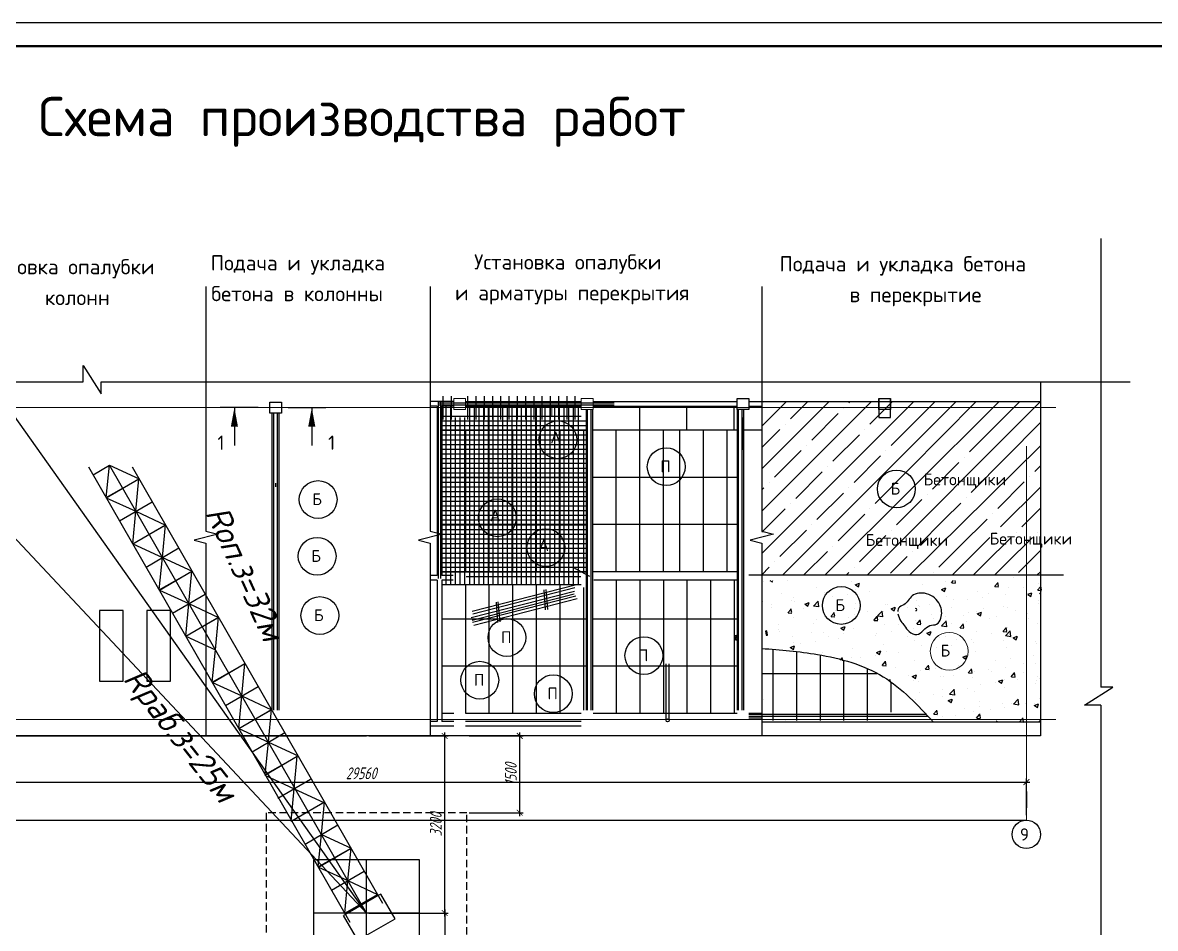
# Model space of a CAD drawing. Header units: millimetres. Extents: x 5763 to 12018931, y 39842 to 3600577.
# Drawn here: x 443604 to 491575, y 275832 to 314200 of the extents above; entities that cross this region are included whole.
import ezdxf

# ---------------------------------------------------------------- set-up
doc = ezdxf.new("R2010")
doc.units = ezdxf.units.MM
doc.linetypes.add('ACAD_ISO04W100', pattern=[30, 24, -3, 0, -3])
doc.linetypes.add('HIDDEN', pattern=[9.525, 6.35, -3.175])
for name, color, linetype in [('армирование', 6, 'Continuous'), ('доп сетки', 120, 'Continuous'), ('кран', 84, 'Continuous'), ('Размеры', 7, 'Continuous'), ('тон стена', 7, 'Continuous'), ('тонкие', 2, 'Continuous')]:
    doc.layers.add(name, color=color, linetype=linetype)
for name, color, linetype, lineweight in [('Колонна', 7, 'Continuous', 5), ('Оси', 7, 'ACAD_ISO04W100', 15), ('Основные', 7, 'Continuous', 30), ('разм', 5, 'Continuous', 15), ('Стена', 7, 'Continuous', 50), ('тонкая', 7, 'Continuous', 20)]:
    doc.layers.add(name, color=color, linetype=linetype, lineweight=lineweight)
doc.styles.add('5', font='isocpeui.ttf', dxfattribs={"height": 5})
doc.styles.add('ISOCPEUR', font='isocpeur.ttf')
doc.styles.get("Standard").update_dxf_attribs({"font": 'romans.shx', "width": 0.7, "oblique": 15, "height": 500})
doc.dimstyles.new('ISO-25', dxfattribs={"dimtxt": 500, "dimasz": 250, "dimexe": 150, "dimexo": 100, "dimgap": 125, "dimtad": 1, "dimtxsty": 'Standard', "dimblk": 'ARCHTICK', "dimcen": 25, "dimdle": 150, "dimadec": 0, "dimazin": 0, "dimtfac": 1, "dimtmove": 0, "dimatfit": 3, "dimfxl": 1, "dimarcsym": 0})

# ---------------------------------------------------------------- blocks, each defined once
blk = doc.blocks.new('_ArchTick')
at = {"color": 0, "linetype": 'ByBlock', "const_width": 0.15}
blk.add_lwpolyline([(-0.5, -0.5), (0.5, 0.5)], dxfattribs=at)
blk = doc.blocks.new('*D231')
at = {"color": 0, "lineweight": -2, "transparency": 16777216}
for p, q in [((464655, 280581), (464655, 284133)), ((462518, 283983), (464805, 283983)), ((462518, 280731), (464805, 280731))]:
    blk.add_line(p, q, dxfattribs=at)
at = {"layer": 'Defpoints', "color": 0, "transparency": 16777216}
for p in [(462418, 283983), (464655, 283983), (462418, 280731)]:
    blk.add_point(p, dxfattribs=at)
at = {"color": 0, "lineweight": -2, "transparency": 16777216, "xscale": 250, "yscale": 250, "zscale": 250}
for p, rotation in [((464655, 283983), 90), ((464655, 280731), 270)]:
    blk.add_blockref('_ArchTick', p, dxfattribs=dict(at, rotation=rotation))
at = {"color": 0, "transparency": 16777216, "insert": (464280, 282357), "char_height": 500, "attachment_point": 5, "rotation": 90}
blk.add_mtext('1500', dxfattribs=at)
blk = doc.blocks.new('*D232')
at = {"color": 0, "lineweight": -2, "transparency": 16777216}
for p, q in [((461477, 276331), (461477, 284131)), ((458268, 283981), (461627, 283981)), ((458268, 276481), (461627, 276481))]:
    blk.add_line(p, q, dxfattribs=at)
at = {"layer": 'Defpoints', "color": 0, "transparency": 16777216}
for p in [(458168, 283981), (461477, 283981), (458168, 276481)]:
    blk.add_point(p, dxfattribs=at)
at = {"color": 0, "lineweight": -2, "transparency": 16777216, "xscale": 250, "yscale": 250, "zscale": 250}
for p, rotation in [((461477, 283981), 90), ((461477, 276481), 270)]:
    blk.add_blockref('_ArchTick', p, dxfattribs=dict(at, rotation=rotation))
at = {"color": 0, "transparency": 16777216, "insert": (461102, 280231), "char_height": 500, "width": 1258.46, "attachment_point": 5, "rotation": 90}
blk.add_mtext('3200', dxfattribs=at)
blk = doc.blocks.new('*D233')
at = {"color": 0, "lineweight": -2, "transparency": 16777216}
for p, q in [((429763, 280628), (429763, 282176)), ((486113, 280628), (486113, 282176)), ((429613, 282026), (486263, 282026))]:
    blk.add_line(p, q, dxfattribs=at)
at = {"layer": 'Defpoints', "color": 0, "transparency": 16777216}
for p in [(486113, 282026), (429763, 280528), (486113, 280528)]:
    blk.add_point(p, dxfattribs=at)
at = {"color": 0, "lineweight": -2, "transparency": 16777216, "xscale": 250, "yscale": 250, "zscale": 250, "rotation": 180}
blk.add_blockref('_ArchTick', (429763, 282026), dxfattribs=at)
at = {"color": 0, "lineweight": -2, "transparency": 16777216, "xscale": 250, "yscale": 250, "zscale": 250}
blk.add_blockref('_ArchTick', (486113, 282026), dxfattribs=at)
at = {"color": 0, "transparency": 16777216, "insert": (457938, 282401), "char_height": 500, "attachment_point": 5}
blk.add_mtext('29560', dxfattribs=at)
blk = doc.blocks.new('*D234')
at = {"color": 0, "lineweight": -2, "transparency": 16777216}
for p, q in [((460518, 276481), (461627, 276481)), ((461477, 276631), (461477, 269535)), ((460518, 269685), (461627, 269685))]:
    blk.add_line(p, q, dxfattribs=at)
at = {"layer": 'Defpoints', "color": 0, "transparency": 16777216}
for p in [(460418, 276481), (460418, 269685), (461477, 269685)]:
    blk.add_point(p, dxfattribs=at)
at = {"color": 0, "lineweight": -2, "transparency": 16777216, "xscale": 250, "yscale": 250, "zscale": 250}
for p, rotation in [((461477, 276481), 90), ((461477, 269685), 270)]:
    blk.add_blockref('_ArchTick', p, dxfattribs=dict(at, rotation=rotation))
at = {"color": 0, "transparency": 16777216, "insert": (461102, 273083), "char_height": 500, "attachment_point": 5, "rotation": 90}
blk.add_mtext('3400', dxfattribs=at)

msp = doc.modelspace()

# ---------------------------------------------------------------- linework, layer by layer
for p, q in [((458167.70541, 276481.26451), (437022.49407, 306317.84815)), ((458167.70541, 276481.26451), (434900.77933, 301287.06193)), ((457473.8936, 276083.00151), (446405.21341, 295365.68917)), ((446585.95992, 295050.81165), (447276.75592, 295454.32849)), ((447141.2627, 294083.4217), (447276.75592, 295454.32849)), ((458167.70541, 276481.26451), (447276.75592, 295454.32849)), ((447276.75592, 295454.32849), (448534.91796, 294869.44004)), ((458859.81118, 276882.49962), (448250.06021, 295365.68917)), ((447141.2627, 294083.4217), (448534.91796, 294869.44004)), ((447147.29433, 294072.91403), (448528.88633, 294879.94771)), ((448399.42473, 293498.53325), (448528.88633, 294879.94771)), ((447147.29433, 294072.91403), (448399.42473, 293498.53325)), ((447708.62873, 293095.01641), (449090.22074, 293902.05009)), ((448263.93151, 292127.62646), (448399.42473, 293498.53325)), ((448399.42473, 293498.53325), (449657.58677, 292913.6448)), ((448263.93151, 292127.62646), (449657.58677, 292913.6448)), ((448269.96314, 292117.11879), (449651.55514, 292924.15246)), ((449522.09355, 291542.73801), (449651.55514, 292924.15246)), ((448269.96314, 292117.11879), (449522.09355, 291542.73801)), ((448831.29755, 291139.22117), (450212.88955, 291946.25484)), ((449386.60032, 290171.83121), (449522.09355, 291542.73801)), ((449522.09355, 291542.73801), (450780.25558, 290957.84955)), ((449386.60032, 290171.83121), (450780.25558, 290957.84955)), ((449392.63195, 290161.32355), (450774.22395, 290968.35722)), ((450644.76236, 289586.94276), (450774.22395, 290968.35722)), ((449392.63195, 290161.32355), (450644.76236, 289586.94276)), ((449953.96636, 289183.42592), (451335.55836, 289990.4596)), ((450509.26914, 288216.03597), (450644.76236, 289586.94276)), ((450644.76236, 289586.94276), (451902.9244, 289002.05431)), ((450509.26914, 288216.03597), (451902.9244, 289002.05431)), ((450515.30076, 288205.5283), (451896.89277, 289012.56198)), ((451767.43117, 287631.14752), (451896.89277, 289012.56198)), ((450515.30076, 288205.5283), (451767.43117, 287631.14752)), ((451631.93795, 286260.24073), (451767.43117, 287631.14752)), ((451631.93795, 286260.24073), (453025.59321, 287046.25907)), ((451637.96958, 286249.73306), (453019.56158, 287056.76674)), ((452890.09999, 285675.35228), (453019.56158, 287056.76674)), ((451637.96958, 286249.73306), (452890.09999, 285675.35228)), ((452199.30398, 285271.83544), (453580.89599, 286078.86911)), ((452754.60676, 284304.44549), (452890.09999, 285675.35228)), ((452890.09999, 285675.35228), (454148.26202, 285090.46382)), ((452754.60676, 284304.44549), (454148.26202, 285090.46382)), ((452760.63839, 284293.93782), (454142.23039, 285100.97149)), ((454012.7688, 283719.55703), (454142.23039, 285100.97149)), ((452760.63839, 284293.93782), (454012.7688, 283719.55703)), ((453321.9728, 283316.0402), (454703.5648, 284123.07387)), ((429167.70548, 283983.16107), (458167.70541, 283981.26451)), ((453877.27557, 282348.65024), (454012.7688, 283719.55703)), ((454012.7688, 283719.55703), (455270.93083, 283134.66858)), ((453853.81744, 282320.91663), (455235.40944, 283127.9503)), ((453877.27557, 282348.65024), (455270.93083, 283134.66858)), ((455105.94785, 281746.53584), (455235.40944, 283127.9503)), ((453853.81744, 282320.91663), (455105.94785, 281746.53584)), ((454415.15185, 281343.01901), (455796.74385, 282150.05268)), ((454970.45463, 280375.62905), (455105.94785, 281746.53584)), ((455105.94785, 281746.53584), (456364.10989, 281161.64739)), ((454970.45463, 280375.62905), (456364.10989, 281161.64739)), ((455005.97602, 280382.34733), (456387.56802, 281189.38101)), ((456258.10642, 279807.96655), (456387.56802, 281189.38101)), ((429762.70548, 280413.92865), (486112.70548, 280413.92865)), ((455567.31042, 279404.44971), (456948.90243, 280211.48338)), ((456122.6132, 278437.05976), (456258.10642, 279807.96655)), ((456258.10642, 279807.96655), (457516.26846, 279223.07809)), ((456122.6132, 278437.05976), (457516.26846, 279223.07809)), ((456128.64483, 278426.55209), (457510.23683, 279233.58576)), ((457380.77524, 277852.1713), (457510.23683, 279233.58576)), ((458167.70541, 278731.26451), (455917.70541, 278731.26451)), ((455917.70541, 278731.26451), (455917.70541, 274231.26451)), ((458167.70541, 274231.26451), (458167.70541, 278731.26451)), ((460417.70541, 278731.26451), (458167.70541, 278731.26451)), ((460417.70541, 274231.26451), (460417.70541, 278731.26451)), ((456128.64483, 278426.55209), (457380.77524, 277852.1713)), ((456689.97923, 277448.65447), (458071.57124, 278255.68814)), ((457245.28201, 276481.26451), (457380.77524, 277852.1713)), ((457380.77524, 277852.1713), (458638.93727, 277267.28285)), ((458774.01163, 277282.94449), (458665.65181, 277220.74361)), ((459373.74428, 276238.1535), (458774.01163, 277282.94449)), ((457245.28201, 276481.26451), (458638.93727, 277267.28285)), ((458665.65181, 277220.74361), (457278.02817, 276424.2176)), ((460417.70541, 276481.26451), (455917.70541, 276481.26451)), ((457278.02817, 276424.2176), (457194.18934, 276376.09229)), ((457793.92199, 275331.3013), (457194.18934, 276376.09229)), ((457793.92199, 275331.3013), (459373.74428, 276238.1535))]:
    msp.add_line(p, q)
at = {"linetype": 'HIDDEN', "ltscale": 50}
for p, q in [((462417.70541, 280731.26451), (453917.70541, 280731.26451)), ((453917.70541, 280731.26451), (453917.70541, 272231.26451)), ((462417.70541, 272231.26451), (462417.70541, 280731.26451))]:
    msp.add_line(p, q, dxfattribs=at)
at = {"color": 0}
msp.add_lwpolyline([(411614.6773, 195399.82394), (411614.6773, 314199.82394), (579814.6773, 314199.82394), (579814.6773, 195399.82394)], close=True, dxfattribs=at)
at = {"color": 0, "lineweight": 40, "const_width": 100}
msp.add_lwpolyline([(415614.6773, 196399.82394), (415614.6773, 313199.82394), (578814.6773, 313199.82394), (578814.6773, 196399.82394)], close=True, dxfattribs=at)
at = {"layer": 'армирование', "color": 0}
for p, q in [((461537.70548, 290400.65281), (461537.70548, 297932.02671)), ((461737.70548, 290400.65281), (461737.70548, 297932.02671)), ((462537.70548, 290400.65281), (462537.70548, 297932.02671)), ((462737.70548, 290400.65281), (462737.70548, 297932.02671)), ((462937.70548, 290400.65281), (462937.70548, 297932.02671)), ((463137.70548, 290400.65281), (463137.70548, 297932.02671)), ((463337.70548, 290400.65281), (463337.70548, 297932.02671)), ((463537.70548, 290400.65281), (463537.70548, 297932.02671)), ((463737.70548, 290400.65281), (463737.70548, 297932.02671)), ((463937.70548, 290400.65281), (463937.70548, 297932.02671)), ((464137.70548, 290400.65281), (464137.70548, 297932.02671)), ((464337.70548, 290400.65281), (464337.70548, 297932.02671)), ((464537.70548, 290400.65281), (464537.70548, 297932.02671)), ((464737.70548, 290400.65281), (464737.70548, 297932.02671)), ((464937.70548, 290400.65281), (464937.70548, 297932.02671)), ((465137.70548, 290400.65281), (465137.70548, 297932.02671)), ((465337.70548, 290400.65281), (465337.70548, 297932.02671)), ((465537.70548, 290400.65281), (465537.70548, 297932.02671)), ((465737.70548, 290400.65281), (465737.70548, 297932.02671)), ((465937.70548, 290400.65281), (465937.70548, 297932.02671)), ((466137.70548, 290400.65281), (466137.70548, 297932.02671)), ((466337.70548, 290400.65281), (466337.70548, 297932.02671)), ((466537.70548, 290400.65281), (466537.70548, 297932.02671)), ((466737.70548, 290400.65281), (466737.70548, 297932.02671)), ((466937.70548, 290400.65281), (466937.70548, 297932.02671)), ((467137.70548, 290400.65281), (467137.70548, 297932.02671)), ((461352.70548, 297532.02671), (467262.70548, 297532.02671)), ((461937.70548, 290400.65281), (461937.70548, 297475.65281)), ((462137.70548, 290400.65281), (462137.70548, 297475.65281)), ((462337.70548, 290400.65281), (462337.70548, 297475.65281)), ((461352.70548, 297332.02671), (467537.70548, 297332.02671)), ((461352.70548, 297132.02671), (467537.70548, 297132.02671)), ((461352.70548, 296932.02671), (467537.70548, 296932.02671)), ((461352.70548, 296732.02671), (467537.70548, 296732.02671)), ((461352.70548, 296532.02671), (467537.70548, 296532.02671)), ((461352.70548, 296332.02671), (467537.70548, 296332.02671)), ((461352.70548, 296132.02671), (467537.70548, 296132.02671)), ((461352.70548, 295932.02671), (467537.70548, 295932.02671)), ((461352.70548, 295732.02671), (467537.70548, 295732.02671)), ((461352.70548, 295532.02671), (467537.70548, 295532.02671)), ((461352.70548, 295332.02671), (467537.70548, 295332.02671)), ((461352.70548, 295132.02671), (467537.70548, 295132.02671)), ((461352.70548, 294932.02671), (467537.70548, 294932.02671)), ((461352.70548, 294732.02671), (467537.70548, 294732.02671)), ((461352.70548, 294532.02671), (467537.70548, 294532.02671)), ((461352.70548, 294332.02671), (467537.70548, 294332.02671)), ((461352.70548, 294132.02671), (467537.70548, 294132.02671)), ((461352.70548, 293932.02671), (467537.70548, 293932.02671)), ((461352.70548, 293732.02671), (467537.70548, 293732.02671)), ((461352.70548, 293532.02671), (467537.70548, 293532.02671)), ((461352.70548, 293332.02671), (467537.70548, 293332.02671)), ((461352.70548, 293132.02671), (467537.70548, 293132.02671)), ((461352.70548, 292932.02671), (467537.70548, 292932.02671)), ((461352.70548, 292732.02671), (467537.70548, 292732.02671)), ((461352.70548, 292532.02671), (467537.70548, 292532.02671)), ((461352.70548, 292332.02671), (467537.70548, 292332.02671)), ((461352.70548, 292132.02671), (467537.70548, 292132.02671)), ((461352.70548, 291932.02671), (467537.70548, 291932.02671)), ((461352.70548, 291732.02671), (467537.70548, 291732.02671)), ((461352.70548, 291532.02671), (467537.70548, 291532.02671)), ((461352.70548, 291332.02671), (467537.70548, 291332.02671)), ((461352.70548, 291132.02671), (467537.70548, 291132.02671)), ((461352.70548, 290932.02671), (467537.70548, 290932.02671)), ((462387.70548, 290732.02671), (467237.70548, 290732.02671))]:
    msp.add_line(p, q, dxfattribs=at)
at = {"layer": 'доп сетки', "color": 0}
for p, q in [((461415.14752, 297383.43885), (461415.14752, 298383.43885)), ((461765.14752, 297383.43885), (461765.14752, 298383.43885)), ((462460.26343, 297383.43885), (462460.26343, 298383.43885)), ((462810.26343, 297383.43885), (462810.26343, 298383.43885)), ((463160.26343, 297383.43885), (463160.26343, 298383.43885)), ((463510.26343, 297383.43885), (463510.26343, 298383.43885)), ((463860.26343, 297383.43885), (463860.26343, 298383.43885)), ((464210.26343, 297383.43885), (464210.26343, 298383.43885)), ((464560.26343, 297383.43885), (464560.26343, 298383.43885)), ((464910.26343, 297383.43885), (464910.26343, 298383.43885)), ((465260.26343, 297383.43885), (465260.26343, 298383.43885)), ((465610.26343, 297383.43885), (465610.26343, 298383.43885)), ((465960.26343, 297383.43885), (465960.26343, 298383.43885)), ((466310.26343, 297383.43885), (466310.26343, 298383.43885)), ((466660.26343, 297383.43885), (466660.26343, 298383.43885)), ((467010.26343, 297383.43885), (467010.26343, 298383.43885)), ((461181.23585, 298098.68193), (468653.84068, 298098.68193)), ((461181.23585, 298008.68193), (468653.84068, 298008.68193)), ((461204.67636, 298122.12244), (461204.67636, 290649.51761)), ((461294.67636, 298122.12244), (461294.67636, 290649.51761)), ((474908.31467, 297098.98551), (475959.98197, 298150.65281)), ((474908.31467, 295302.93429), (477756.03319, 298150.65281)), ((474908.31467, 293506.88306), (479552.08442, 298150.65281)), ((474908.31467, 291710.83184), (481349.73449, 298150.65281)), ((474999.73291, 298088.42897), (474999.73291, 298088.42897)), ((475794.18686, 290800.65281), (483139.04722, 298150.65281)), ((476122.26492, 297414.90976), (476858.00797, 298150.65281)), ((477590.23809, 290800.65281), (484953.99967, 298150.65281)), ((478591.83535, 298088.42897), (478654.05919, 298150.65281)), ((479386.28931, 290800.65281), (486707.64904, 298150.65281)), ((479489.86097, 297190.40336), (480450.11042, 298150.65281)), ((479714.36737, 293822.80732), (483987.48163, 298150.65281)), ((480387.88658, 296292.37775), (482253.11754, 298150.65281)), ((483702.39298, 296014.7817), (485842.01111, 298150.65281)), ((477020.29053, 296516.88415), (478142.82255, 297639.41617)), ((478367.32895, 297863.92257), (478367.32895, 297863.92257)), ((474908.31467, 296200.95951), (475673.25212, 296965.89696)), ((475897.75852, 297190.40336), (475897.75852, 297190.40336)), ((479265.35456, 296965.89696), (479265.35456, 296965.89696)), ((483780.66373, 294297.00122), (486707.58805, 297254.60382)), ((477918.31615, 295618.85854), (479040.84816, 296741.39056)), ((475448.74571, 294945.33933), (476571.27773, 296067.87135)), ((476795.78413, 296292.37775), (476795.78413, 296292.37775)), ((480163.38018, 296067.87135), (480163.38018, 296067.87135)), ((481182.34054, 290800.65281), (486707.52097, 296269.08651)), ((478816.34176, 294720.83293), (479938.87377, 295843.36494)), ((482130.84816, 294443.23688), (483253.38018, 295565.7689)), ((483477.88658, 295790.2753), (483477.88658, 295790.2753)), ((476346.77132, 294047.31372), (477469.30334, 295169.84573)), ((477693.80974, 295394.35214), (477693.80974, 295394.35214)), ((486470.79512, 295191.08139), (486707.4637, 295427.74998)), ((454329.3332, 294537.44026), (454329.3332, 294687.44026)), ((475224.23931, 294720.83293), (475224.23931, 294720.83293)), ((484899.2503, 293619.53657), (486021.78231, 294742.06859)), ((486246.28872, 294966.57499), (486246.28872, 294966.57499)), ((474908.31467, 294404.90829), (474999.73291, 294496.32652)), ((477244.79694, 293149.28811), (478367.32895, 294271.82012)), ((478591.83535, 294496.32652), (478591.83535, 294496.32652)), ((481906.34176, 294218.73048), (481906.34176, 294218.73048)), ((483556.15732, 294072.49482), (483556.15732, 294072.49482)), ((485019.93658, 292842.19763), (486707.40215, 294523.37023)), ((474908.31467, 292608.85706), (475897.75852, 293598.30091)), ((476122.26492, 293822.80732), (476122.26492, 293822.80732)), ((479489.86097, 293598.30091), (479489.86097, 293598.30091)), ((480612.39298, 292924.7817), (481578.26409, 293890.65281)), ((481578.26409, 293890.65281), (481681.83535, 293994.22408)), ((482632.95061, 293149.28811), (483331.65092, 293847.98842)), ((485917.96258, 292842.19763), (486707.34125, 293628.63251)), ((478142.82255, 292251.26249), (479265.35456, 293373.79451)), ((481510.41859, 292026.75609), (482632.95061, 293149.28811)), ((483327.70548, 292047.99175), (484450.23749, 293170.52377)), ((484674.7439, 293395.03017), (484674.7439, 293395.03017)), ((475673.25212, 291577.74329), (476795.78413, 292700.2753)), ((477020.29053, 292924.7817), (477020.29053, 292924.7817)), ((480387.88658, 292700.2753), (480387.88658, 292700.2753)), ((479040.84816, 291353.23688), (480163.38018, 292475.7689)), ((483448.39176, 291270.65281), (484570.92378, 292393.18482)), ((484346.41776, 291270.65281), (485468.94978, 292393.18482)), ((484795.43018, 292617.69123), (484795.43018, 292617.69123)), ((485244.44298, 291270.65281), (486366.975, 292393.18482)), ((485693.45618, 292617.69123), (485693.45618, 292617.69123)), ((486591.4814, 292617.69123), (486591.4814, 292617.69123)), ((476692.21286, 290800.65281), (477693.80974, 291802.24969)), ((477918.31615, 292026.75609), (477918.31615, 292026.75609)), ((481285.91219, 291802.24969), (481285.91219, 291802.24969)), ((482408.44421, 291128.73048), (483327.70548, 292047.99175)), ((486142.46898, 291270.65281), (486707.21919, 291835.40302)), ((475448.74571, 291353.23688), (475448.74571, 291353.23688)), ((480362.70548, 290879.04297), (481061.40579, 291577.74329)), ((482978.39176, 290800.65281), (483448.39176, 291270.65281)), ((483876.41776, 290800.65281), (484346.41776, 291270.65281)), ((484774.44298, 290800.65281), (485244.44298, 291270.65281)), ((485776.04025, 290904.22408), (486142.46898, 291270.65281)), ((474908.31467, 290812.80584), (475224.23931, 291128.73048)), ((478488.26409, 290800.65281), (478591.83535, 290904.22408)), ((478816.34176, 291128.73048), (478816.34176, 291128.73048)), ((482183.9378, 290904.22408), (482183.9378, 290904.22408)), ((486570.49421, 290800.65281), (486707.65676, 290937.81536)), ((467002.67128, 290372.94518), (462635.04063, 289248.72041)), ((466993.50704, 290256.86698), (462669.59051, 289137.51913)), ((474980.97558, 290520.80546), (474980.97558, 290520.80546)), ((475248.12646, 290573.58521), (475347.99887, 290506.22042)), ((475347.80941, 290504.21309), (475371.08645, 290573.58521)), ((475355.71522, 290484.11505), (475355.71522, 290484.11505)), ((475991.57838, 290567.82802), (475991.57838, 290567.82802)), ((477218.83968, 290250.18943), (477218.83968, 290250.18943)), ((478700.1315, 290504.45434), (478700.1315, 290504.45434)), ((478867.18694, 290388.4593), (479045.03401, 290456.72839)), ((478871.96165, 290388.01712), (478998.30698, 290302.79612)), ((478998.11718, 290300.79061), (479049.61902, 290454.28058)), ((481727.34223, 290409.11966), (481727.34223, 290409.11966)), ((482517.5006, 290185.03324), (482695.34767, 290253.30234)), ((482648.42495, 290097.36813), (482699.92679, 290250.8581)), ((482689.32135, 290535.76662), (482689.32135, 290535.76662)), ((482944.33877, 290471.49761), (483030.00044, 290573.58521)), ((482955.97571, 290471.25079), (483107.79578, 290457.96825)), ((483107.91746, 290486.45282), (483091.84549, 290573.58521)), ((484766.18546, 290312.10675), (484888.6365, 290458.03822)), ((484777.81657, 290311.86036), (484929.63665, 290298.57783)), ((484929.75585, 290327.04998), (484900.38807, 290486.26412)), ((485355.2606, 290262.76731), (485355.2606, 290262.76731)), ((485551.53385, 290679.71767), (485551.53385, 290679.71767)), ((486001.72181, 290260.25462), (486001.72181, 290260.25462)), ((486588.03215, 290152.7159), (486710.48319, 290298.64737)), ((486638.23117, 290425.37455), (486638.23117, 290425.37455)), ((486751.59423, 290167.64714), (486722.22645, 290326.86128)), ((466972.86178, 290108.24453), (462605.23113, 288984.01975)), ((466963.69755, 289992.16632), (462639.78102, 288872.81848)), ((467025.63848, 289908.30671), (462658.00783, 288784.08194)), ((467081.3621, 289790.24742), (462713.73145, 288666.02265)), ((465748.00199, 289320.20862), (465685.9238, 290171.9207)), ((465848.12554, 289341.65608), (465768.71907, 290189.4589)), ((475737.54787, 289995.92452), (475737.54787, 289995.92452)), ((476269.33223, 289865.69488), (476269.33223, 289865.69488)), ((477573.46153, 290044.53779), (477573.46153, 290044.53779)), ((477889.49883, 289903.85799), (477889.49883, 289903.85799)), ((478525.36199, 289987.57097), (478525.36199, 289987.57097)), ((478856.4321, 290207.14502), (478856.4321, 290207.14502)), ((479487.34111, 290114.21792), (479487.34111, 290114.21792)), ((482522.26976, 290184.59282), (482648.61508, 290099.37182)), ((482731.88862, 289893.48459), (482731.88862, 289893.48459)), ((483039.13818, 289751.7248), (483039.13818, 289751.7248)), ((484051.1313, 290083.9244), (484051.1313, 290083.9244)), ((484261.12584, 289828.86261), (484261.12584, 289828.86261)), ((484520.43, 290005.98971), (484520.43, 290005.98971)), ((485223.10496, 289955.50956), (485223.10496, 289955.50956)), ((486167.81425, 289981.60719), (486345.66132, 290049.87629)), ((486172.57787, 289981.16851), (486298.92319, 289895.94752)), ((486298.73272, 289893.94565), (486350.23456, 290047.43562)), ((486599.65744, 290152.46994), (486751.47751, 290139.18741)), ((486674.06586, 290006.19846), (486707.52528, 290039.65788)), ((463727.12651, 288795.27745), (463665.04833, 289646.98953)), ((463827.25006, 288816.72491), (463747.84359, 289664.52773)), ((474950.08955, 289675.25507), (474950.08955, 289675.25507)), ((475323.38175, 289566.02227), (475323.38175, 289566.02227)), ((475335.79586, 289429.60221), (475335.79586, 289429.60221)), ((476009.38622, 289198.49258), (476131.83726, 289344.42405)), ((476172.97729, 289213.49447), (476143.60951, 289372.70861)), ((476156.14825, 289713.50002), (476156.14825, 289713.50002)), ((476285.36087, 289692.66922), (476285.36087, 289692.66922)), ((476691.70181, 289372.31477), (476691.70181, 289372.31477)), ((476733.02209, 289569.23016), (476910.86916, 289637.49926)), ((476737.79745, 289568.78944), (476864.14278, 289483.56844)), ((476863.95227, 289481.56203), (476915.45411, 289635.052)), ((477096.37317, 289494.87213), (477322.2724, 289459.83649)), ((477098.55425, 289485.66295), (477296.39103, 289691.85139)), ((477323.5732, 289451.92665), (477295.51083, 289693.14984)), ((477512.0542, 289656.21258), (477512.0542, 289656.21258)), ((478047.60777, 289315.02733), (478047.60777, 289315.02733)), ((478825.54607, 289361.59464), (478825.54607, 289361.59464)), ((478867.96015, 289598.92514), (478867.96015, 289598.92514)), ((479809.34466, 289065.23967), (480007.18144, 289271.42811)), ((480034.36403, 289031.50397), (480006.30166, 289272.72716)), ((480144.78875, 289552.03445), (480144.78875, 289552.03445)), ((480223.8661, 289541.6377), (480223.8661, 289541.6377)), ((480383.33574, 289365.80411), (480561.18281, 289434.07321)), ((480388.10556, 289365.36514), (480514.45089, 289280.14414)), ((480423.28244, 289323.60094), (480423.28244, 289323.60094)), ((480514.26004, 289278.13955), (480565.76188, 289431.62952)), ((481059.14561, 289407.31391), (481059.14561, 289407.31391)), ((481448.91805, 289730.87735), (481448.91805, 289730.87735)), ((481557.84637, 289497.45989), (481557.84637, 289497.45989)), ((481579.77205, 289484.35026), (481579.77205, 289484.35026)), ((482021.12473, 289533.96087), (482021.12473, 289533.96087)), ((482935.678, 289427.06282), (482935.678, 289427.06282)), ((483625.26268, 289745.14964), (483625.26268, 289745.14964)), ((484291.58396, 289369.77538), (484291.58396, 289369.77538)), ((485129.05244, 289448.28999), (485129.05244, 289448.28999)), ((485324.37457, 289417.21692), (485324.37457, 289417.21692)), ((485647.48991, 289312.48794), (485647.48991, 289312.48794)), ((486607.34514, 289579.82416), (486607.34514, 289579.82416)), ((486610.34425, 289702.5549), (486610.34425, 289702.5549)), ((474919.20352, 288829.70468), (474919.20352, 288829.70468)), ((476021.04051, 289198.24605), (476172.86059, 289184.96351)), ((476238.4462, 289020.14449), (476238.4462, 289020.14449)), ((477221.30221, 288902.05225), (477221.30221, 288902.05225)), ((477542.5755, 289198.9874), (477542.5755, 289198.9874)), ((477831.23291, 289039.10172), (477953.68395, 289185.03319)), ((477842.88138, 289038.85563), (477994.70145, 289025.57309)), ((477857.16537, 288985.76522), (477857.16537, 288985.76522)), ((477994.81568, 289054.09163), (477965.4479, 289213.30577)), ((478595.26274, 288988.93007), (478595.26274, 288988.93007)), ((478819.14449, 289112.41217), (478819.14449, 289112.41217)), ((479403.51372, 289257.73989), (479403.51372, 289257.73989)), ((479653.0796, 288879.71087), (479775.53064, 289025.64233)), ((479664.72224, 288879.4652), (479816.54231, 288866.18267)), ((479816.65406, 288894.68879), (479787.28628, 289053.90293)), ((479807.16397, 289074.44438), (480033.0632, 289039.40873)), ((480076.55456, 289243.19498), (480076.55456, 289243.19498)), ((480759.41967, 289200.45245), (480759.41967, 289200.45245)), ((481418.03202, 288885.32696), (481418.03202, 288885.32696)), ((481474.92629, 288720.32001), (481597.37733, 288866.25148)), ((481638.49245, 288735.28594), (481609.12467, 288894.50009)), ((482115.32562, 289143.16501), (482115.32562, 289143.16501)), ((482166.46881, 288939.76017), (482166.46881, 288939.76017)), ((482520.13507, 288644.81639), (482717.97185, 288851.00483)), ((482701.00259, 289047.9342), (482701.00259, 289047.9342)), ((482745.15485, 288611.08129), (482717.09248, 288852.30448)), ((483471.23157, 289085.87757), (483471.23157, 289085.87757)), ((483592.92922, 288827.05686), (483592.92922, 288827.05686)), ((483647.76062, 289194.02508), (483647.76062, 289194.02508)), ((484020.24527, 289238.37401), (484020.24527, 289238.37401)), ((484033.64939, 289162.37806), (484211.49647, 289230.64715)), ((484038.41367, 289161.94083), (484164.759, 289076.71984)), ((484164.56781, 289074.71707), (484216.06965, 289228.20704)), ((484554.90834, 288953.70382), (484554.90834, 288953.70382)), ((484827.13752, 289028.59013), (484827.13752, 289028.59013)), ((486159.0463, 289164.89258), (486159.0463, 289164.89258)), ((486183.04348, 288971.30269), (486183.04348, 288971.30269)), ((475617.16425, 288690.86348), (475617.16425, 288690.86348)), ((475632.67911, 288480.40025), (475632.67911, 288480.40025)), ((475650.81704, 288422.39166), (475650.81704, 288422.39166)), ((477006.72299, 288365.10422), (477006.72299, 288365.10422)), ((477113.97093, 288734.66516), (477113.97093, 288734.66516)), ((477511.68947, 288353.43701), (477511.68947, 288353.43701)), ((478249.17089, 288546.57498), (478427.01796, 288614.84407)), ((478253.94137, 288546.13746), (478380.28669, 288460.91646)), ((478380.09514, 288458.91098), (478431.59697, 288612.40095)), ((478794.66004, 288516.04425), (478794.66004, 288516.04425)), ((479755.08582, 288321.79519), (479755.08582, 288321.79519)), ((480113.90272, 288706.48406), (480113.90272, 288706.48406)), ((480390.94898, 288405.50817), (480390.94898, 288405.50817)), ((480685.177, 288685.49526), (480685.177, 288685.49526)), ((481352.9281, 288532.15512), (481352.9281, 288532.15512)), ((481486.56311, 288720.07478), (481638.38318, 288706.79225)), ((481899.48454, 288343.14893), (482077.33161, 288411.41802)), ((481904.24947, 288342.71316), (482030.5948, 288257.49216)), ((482030.40291, 288255.4885), (482081.90474, 288408.97847)), ((482517.95476, 288654.01662), (482743.854, 288618.98097)), ((482957.06606, 288743.34389), (482957.06606, 288743.34389)), ((483296.77298, 288560.92916), (483419.22402, 288706.86062)), ((483308.40397, 288560.68436), (483460.22404, 288547.40182)), ((483460.33083, 288575.8831), (483430.96305, 288735.09724)), ((483989.35923, 288392.82362), (483989.35923, 288392.82362)), ((485118.61967, 288401.5383), (485241.07071, 288547.46977)), ((485130.24483, 288401.29394), (485282.06491, 288388.0114)), ((485230.92548, 288224.39311), (485428.76225, 288430.58155)), ((485282.16921, 288416.48026), (485252.80143, 288575.6944)), ((485293.48854, 288571.66653), (485293.48854, 288571.66653)), ((485455.94568, 288190.65861), (485427.88331, 288431.8818)), ((486099.10298, 288559.40244), (486099.10298, 288559.40244)), ((486576.4591, 288734.27377), (486576.4591, 288734.27377)), ((476207.56017, 288174.5941), (476207.56017, 288174.5941)), ((476241.30156, 287922.70053), (476241.30156, 287922.70053)), ((476553.10558, 287900.2465), (476553.10558, 287900.2465)), ((477188.96874, 287983.95947), (477188.96874, 287983.95947)), ((477722.59337, 288176.96544), (477722.59337, 288176.96544)), ((478150.94786, 288110.60642), (478150.94786, 288110.60642)), ((478362.62895, 288307.81678), (478362.62895, 288307.81678)), ((479718.5349, 288250.52934), (479718.5349, 288250.52934)), ((480083.01668, 287860.93367), (480083.01668, 287860.93367)), ((481074.44085, 288193.2419), (481074.44085, 288193.2419)), ((481387.14599, 288039.77658), (481387.14599, 288039.77658)), ((482430.3468, 288135.95446), (482430.3468, 288135.95446)), ((482670.11655, 288202.38381), (482670.11655, 288202.38381)), ((483136.51935, 288050.87262), (483136.51935, 288050.87262)), ((483786.25275, 288078.66702), (483786.25275, 288078.66702)), ((483886.71171, 287951.89807), (483886.71171, 287951.89807)), ((484617.81116, 288305.13753), (484617.81116, 288305.13753)), ((485142.1587, 288021.37958), (485142.1587, 288021.37958)), ((485228.74556, 288233.58886), (485454.64479, 288198.55321)), ((485490.84967, 288163.08684), (485490.84967, 288163.08684)), ((485549.79819, 288139.72287), (485727.64526, 288207.99197)), ((485554.55758, 288139.28885), (485680.90291, 288054.06785)), ((485680.71067, 288052.06601), (485732.21251, 288205.55598)), ((486126.71283, 288246.79981), (486126.71283, 288246.79981)), ((486498.06466, 287964.09214), (486498.06466, 287964.09214)), ((486545.57307, 287888.72338), (486545.57307, 287888.72338)), ((474948.96762, 287689.05773), (474948.96762, 287689.05773)), ((476115.00603, 287727.34585), (476292.8531, 287795.61494)), ((476119.77717, 287726.90978), (476246.1225, 287641.68878)), ((476245.93023, 287639.6824), (476297.43207, 287793.17237)), ((477480.80344, 287507.88662), (477480.80344, 287507.88662)), ((478763.774, 287670.49386), (478763.774, 287670.49386)), ((479722.75236, 287403.70242), (479722.75236, 287403.70242)), ((479765.31968, 287523.91979), (479943.16676, 287592.18889)), ((479770.08528, 287523.48548), (479896.4306, 287438.26448)), ((479896.238, 287436.25992), (479947.73983, 287589.74989)), ((480173.93572, 287542.3428), (480173.93572, 287542.3428)), ((480684.73148, 287530.34937), (480684.73148, 287530.34937)), ((481655.22753, 287796.60771), (481655.22753, 287796.60771)), ((482288.86943, 287741.53814), (482288.86943, 287741.53814)), ((482639.23052, 287356.83343), (482639.23052, 287356.83343)), ((482924.73259, 287825.25111), (482924.73259, 287825.25111)), ((483415.63334, 287320.49374), (483593.48041, 287388.76284)), ((483546.54577, 287232.83744), (483598.0476, 287386.32741)), ((483958.4732, 287547.27324), (483958.4732, 287547.27324)), ((485262.6025, 287726.11614), (485262.6025, 287726.11614)), ((486420.49533, 287371.64101), (486420.49533, 287371.64101)), ((478239.96452, 287195.6259), (478306.11816, 287274.46474)), ((478342.77917, 287167.64641), (478317.86126, 287302.73605)), ((478692.64391, 287288.07789), (478692.64391, 287288.07789)), ((479086.88919, 287319.98944), (479086.88919, 287319.98944)), ((480005.51381, 286969.14242), (480127.96485, 287115.07388)), ((480017.1505, 286968.89877), (480168.97057, 286955.61624)), ((480052.13065, 287015.38328), (480052.13065, 287015.38328)), ((480169.06743, 286984.11906), (480139.69965, 287143.33321)), ((480579.82072, 286895.30984), (480579.82072, 286895.30984)), ((481356.25995, 287194.22619), (481356.25995, 287194.22619)), ((481827.3605, 286809.75156), (481949.81154, 286955.68303)), ((481990.90581, 286824.71622), (481961.53803, 286983.93037)), ((483218.51509, 286950.09232), (483218.51509, 286950.09232)), ((483420.39339, 287320.06117), (483546.73871, 287234.84017)), ((484822.65305, 287161.28109), (484822.65305, 287161.28109)), ((485231.71647, 286880.56575), (485231.71647, 286880.56575)), ((485458.51621, 287244.99406), (485458.51621, 287244.99406)), ((485994.23422, 287043.87817), (485994.23422, 287043.87817)), ((486514.68704, 287043.17299), (486514.68704, 287043.17299)), ((480016.53485, 286528.54362), (480016.53485, 286528.54362)), ((481115.37429, 286554.12459), (481115.37429, 286554.12459)), ((481281.46848, 286501.26461), (481459.31555, 286569.5337)), ((481286.22919, 286500.83349), (481412.57452, 286415.6125)), ((481412.38086, 286413.60886), (481463.8827, 286567.09883)), ((481620.67281, 286739.73239), (481620.67281, 286739.73239)), ((481838.99137, 286809.50835), (481990.81144, 286796.22582)), ((481935.72667, 286838.0224), (481935.72667, 286838.0224)), ((482256.53597, 286823.44537), (482256.53597, 286823.44537)), ((482471.28024, 286496.83715), (482471.28024, 286496.83715)), ((482608.34449, 286511.28304), (482608.34449, 286511.28304)), ((483031.65059, 286535.34835), (483031.65059, 286535.34835)), ((483291.63262, 286780.73496), (483291.63262, 286780.73496)), ((483649.20719, 286650.36071), (483771.65823, 286796.29217)), ((483660.83223, 286650.11793), (483812.6523, 286636.83539)), ((483812.7442, 286665.31338), (483783.37642, 286824.52752)), ((483827.18619, 286439.54971), (483827.18619, 286439.54971)), ((483927.58717, 286701.72285), (483927.58717, 286701.72285)), ((484512.94241, 286789.61326), (484512.94241, 286789.61326)), ((484647.53857, 286723.44752), (484647.53857, 286723.44752)), ((485471.05388, 286490.96985), (485593.50492, 286636.90132)), ((485482.67309, 286490.72751), (485634.49317, 286477.44497)), ((485634.58258, 286505.91054), (485605.2148, 286665.12468)), ((486003.44453, 286666.16008), (486003.44453, 286666.16008)), ((486602.85666, 286486.17846), (486602.85666, 286486.17846)), ((486674.06586, 286414.09602), (486674.06586, 286414.09602)), ((480284.68266, 286314.99459), (480343.9305, 286376.74358)), ((480355.95442, 286267.12416), (480343.05014, 286378.04892)), ((481325.37392, 286348.6758), (481325.37392, 286348.6758)), ((481550.35878, 286281.08344), (481550.35878, 286281.08344)), ((482550.31846, 285948.28657), (482550.31846, 285948.28657)), ((482856.88414, 285750.13187), (483054.72091, 285956.3203)), ((483081.90333, 285716.40306), (483053.84096, 285957.62624)), ((483640.27304, 285977.64864), (483640.27304, 285977.64864)), ((484154.45642, 286159.47534), (484154.45642, 286159.47534)), ((484790.31958, 286243.18831), (484790.31958, 286243.18831)), ((484931.78214, 286297.83856), (485109.62921, 286366.10765)), ((484936.5373, 286297.40919), (485062.88263, 286212.18819)), ((485062.68863, 286210.18638), (485114.19047, 286363.67635)), ((485121.56485, 286231.91355), (485121.56485, 286231.91355)), ((485183.09214, 286382.26227), (485183.09214, 286382.26227)), ((485200.83044, 286035.01536), (485200.83044, 286035.01536)), ((485752.2987, 286369.83527), (485752.2987, 286369.83527)), ((486483.80101, 286197.6226), (486483.80101, 286197.6226)), ((486538.99809, 286324.97483), (486538.99809, 286324.97483)), ((474999.73291, 285516.0704), (474999.73291, 285516.0704)), ((481294.48789, 285503.12541), (481294.48789, 285503.12541)), ((481430.39547, 285546.91405), (481430.39547, 285546.91405)), ((481588.33934, 285821.63962), (481588.33934, 285821.63962)), ((482158.98122, 285723.38373), (482158.98122, 285723.38373)), ((482577.45846, 285665.73265), (482577.45846, 285665.73265)), ((482786.30142, 285489.62661), (482786.30142, 285489.62661)), ((482797.61728, 285478.60942), (482975.46435, 285546.87852)), ((482802.3731, 285478.18151), (482928.71843, 285392.96051)), ((482854.6995, 285759.33768), (483080.59873, 285724.30203)), ((482928.52372, 285390.9578), (482980.02556, 285544.44777)), ((483896.70114, 285856.17246), (483896.70114, 285856.17246)), ((484142.20737, 285432.33917), (484142.20737, 285432.33917)), ((485567.67454, 285329.70859), (485765.51132, 285535.89702)), ((485792.69416, 285295.98038), (485764.63179, 285537.20356)), ((486688.24003, 285579.21829), (486688.24003, 285579.21829)), ((482179.79472, 284899.18311), (482302.24576, 285045.11457)), ((482343.31918, 284914.1465), (482313.9514, 285073.36064)), ((483486.2598, 285157.66959), (483486.2598, 285157.66959)), ((483865.8151, 285010.62207), (483865.8151, 285010.62207)), ((484122.12296, 285241.38256), (484122.12296, 285241.38256)), ((484610.32357, 285088.76109), (484610.32357, 285088.76109)), ((485084.10208, 285368.02952), (485084.10208, 285368.02952)), ((485169.94441, 285189.46498), (485169.94441, 285189.46498)), ((485498.11332, 285375.05173), (485498.11332, 285375.05173)), ((485565.4903, 285338.90992), (485791.38953, 285303.87428)), ((486091.61539, 285343.026), (486091.61539, 285343.026)), ((486447.93093, 285275.18337), (486625.77801, 285343.45247)), ((486452.68121, 285274.75721), (486579.02654, 285189.53621)), ((486452.91497, 285352.07221), (486452.91497, 285352.07221)), ((486578.83149, 285187.53532), (486630.33333, 285341.02529)), ((486706.72471, 284570.65281), (474908.31467, 284570.65281)), ((475897.75852, 284618.04479), (475897.75852, 284618.04479)), ((481882.12184, 284946.48082), (481882.12184, 284946.48082)), ((482191.41963, 284898.94192), (482343.2397, 284885.65939)), ((482546.57242, 284820.18226), (482546.57242, 284820.18226)), ((483129.03176, 284834.49618), (483129.03176, 284834.49618)), ((484001.64141, 284739.79225), (484124.09245, 284885.72372)), ((484013.26049, 284739.5515), (484165.08056, 284726.26897)), ((484165.15756, 284754.74366), (484135.78978, 284913.9578)), ((484830.62266, 284570.65281), (484878.01464, 284618.04479)), ((485823.4881, 284580.4014), (485945.93914, 284726.33286)), ((485835.10135, 284580.16108), (485986.92142, 284566.87854)), ((485986.99595, 284595.34082), (485957.62817, 284754.55496)), ((486020.04341, 284577.41254), (486020.04341, 284577.41254)), ((486626.67388, 284570.65281), (486706.73643, 284650.71536)), ((486655.90657, 284661.12551), (486655.90657, 284661.12551))]:
    msp.add_line(p, q, dxfattribs=at)
for points in [[(446862.82832, 286298.6122), (447862.82832, 286298.6122), (447862.82832, 289298.6122), (446862.82832, 289298.6122)], [(448862.82832, 286298.6122), (449862.82832, 286298.6122), (449862.82832, 289298.6122), (448862.82832, 289298.6122)]]:
    msp.add_lwpolyline(points, close=True, dxfattribs=at)
msp.add_open_spline([(480671.8492, 289160.02912), (480689.05832, 289047.97142), (480776.02997, 288861.50535), (480900.11609, 288712.62733), (480952.98753, 288649.19239), (481009.47091, 288566.49183), (481131.81296, 288387.36381), (481607.86219, 288146.85458), (481869.10942, 288718.0766), (482344.34652, 288663.97085), (482563.42482, 289054.52078), (482503.28079, 289622.00528), (481962.28269, 290092.7122), (481227.89117, 290018.85499), (481039.36715, 289534.88727), (480698.95249, 289457.70593), (480669.38365, 289319.10848), (480666.10735, 289272.9014), (480665.68161, 289260.27522)], degree=3, knots=[24.3406163507, 24.3406163507, 24.3406163507, 24.3406163507, 26.0165450122, 27.260793737, 27.260793737, 27.260793737, 28.7852067225, 30.562646258, 33.9083929554, 35.3634780982, 36.9028817178, 39.7534862481, 43.4279471664, 46.506259466, 49.0969625537, 50.432183715, 50.9222889334, 51.1072700467, 51.1072700467, 51.1072700467, 51.1072700467], dxfattribs=at)
msp.add_spline([(474908.31467, 287689.05773), (477269.17493, 287434.95005), (480051.43695, 286490.76376), (482174.9698, 284570.65281)], degree=3, dxfattribs=at)
at = {"layer": 'Колонна', "color": 0, "lineweight": 30}
for p, q in [((454068.74615, 298125.65281), (454568.74615, 298125.65281)), ((479862.70548, 298279.79637), (479862.70548, 297479.79637)), ((479862.70548, 298279.79637), (480362.70548, 298279.79637)), ((480362.70548, 297479.79637), (480362.70548, 298279.79637)), ((479862.70548, 297479.79637), (480362.70548, 297479.79637))]:
    msp.add_line(p, q, dxfattribs=at)
at = {"layer": 'кран', "color": 0}
msp.add_line((466910.63041, 291127.25081), (467614.10604, 290746.30084), dxfattribs=at)
at = {"layer": 'Оси', "color": 0}
for p, q in [((424967.0743, 297891.23173), (487355.44826, 297891.23173)), ((486112.70548, 296255.65281), (486112.70548, 280413.92865)), ((424967.0743, 284675.65281), (487355.44826, 284675.65281)), ((486112.70548, 281141.95685), (486112.70548, 280413.92865))]:
    msp.add_line(p, q, dxfattribs=at)
at = {"layer": 'Основные', "color": 0}
for p, q in [((486707.70548, 298979.8278), (486706.72471, 283983.16107)), ((453571.65054, 297891.23173), (451971.65054, 297891.23173)), ((454234.78683, 285075.65281), (454234.78683, 297656.81065)), ((454402.70548, 285075.65281), (454402.70548, 297656.81065)), ((454848.68978, 297891.23173), (456448.68978, 297891.23173)), ((467526.58707, 285075.65281), (467526.58707, 297806.81065)), ((467677.70548, 285075.65281), (467677.70548, 297806.81065)), ((473923.59258, 285075.65281), (473923.59258, 297806.81065)), ((474074.71099, 285075.65281), (474074.71099, 297806.81065)), ((481878.1434, 284890.65281), (474362.70548, 284890.65281)), ((481952.73743, 284810.65281), (474362.70548, 284810.65281)), ((486706.72471, 283983.16107), (429167.70548, 283983.16107))]:
    msp.add_line(p, q, dxfattribs=at)
at = {"layer": 'Размеры', "color": 0}
for p, q in [((489269.60857, 305056.13808), (489269.60857, 286046.21871)), ((446165.03618, 299672.57349), (446931.91906, 298468.88857)), ((446165.03618, 298979.8278), (446165.03618, 299672.57349)), ((421945.18464, 298979.8278), (446165.03618, 298979.8278)), ((446931.91906, 298979.8278), (490502.64962, 298979.8278)), ((446931.91906, 298468.88857), (446931.91906, 298979.8278)), ((452571.65054, 297891.23173), (452571.65054, 296291.23173)), ((454174.78683, 285075.65281), (454174.78683, 297656.81065)), ((454462.70548, 285075.65281), (454462.70548, 297656.81065)), ((455848.68978, 297891.23173), (455848.68978, 296291.23173)), ((467466.58707, 297806.81065), (467466.58707, 285075.65281)), ((467737.70548, 297806.81065), (467737.70548, 285075.65281)), ((473863.59258, 297806.81065), (473863.59258, 285075.65281)), ((473887.70548, 296100.65281), (473887.70548, 297475.65281)), ((474087.70548, 296100.65281), (474087.70548, 297475.65281)), ((474134.71099, 297806.81065), (474134.71099, 285075.65281)), ((461352.70548, 290400.65281), (467262.70548, 290400.65281)), ((470854.92836, 284644.80848), (470854.92836, 287037.06296)), ((470984.92836, 284644.80848), (470984.92836, 287037.06296)), ((488576.86289, 285279.33583), (489780.54781, 286046.21871)), ((489780.54781, 286046.21871), (489269.60857, 286046.21871)), ((474362.70548, 284950.65281), (474908.31467, 284950.65281)), ((489269.60857, 285279.33583), (488576.86289, 285279.33583)), ((489269.60857, 285279.33583), (489269.60857, 258524.88784)), ((474362.70548, 284750.65281), (474908.31467, 284750.65281)), ((486112.70548, 281623.6802), (486112.70548, 280941.95685))]:
    msp.add_line(p, q, dxfattribs=at)
for points in [[(452571.65054, 297891.23173, 0, 300, 0), (452571.65054, 297091.23173, 300, 300, 0)], [(455848.68978, 297891.23173, 0, 300, 0), (455848.68978, 297091.23173, 300, 300, 0)]]:
    msp.add_lwpolyline(points, format="xyseb", dxfattribs=at)
for points in [[(475086.36237, 288248.96522), (475145.64657, 288258.20554), (475117.9256, 288436.05814), (475058.6414, 288426.81782)], [(473799.1798, 288048.33872), (473858.464, 288057.57905), (473830.74303, 288235.43165), (473771.45883, 288226.19133)]]:
    msp.add_lwpolyline(points, close=True, dxfattribs=at)
for centre, radius in [((466270.12734, 296526.97854), 800), ((470859.30057, 295389.42461), 800), ((480606.7056, 294444.16533), 800), ((456117.13033, 293998.06837), 800), ((463709.98175, 293223.92616), 800), ((465762.55744, 291960.70262), 800), ((456075.97652, 291592.91591), 800), ((478271.74078, 289509.36668), 800), ((456190.07559, 289083.81518), 800), ((464112.97751, 288151.70807), 800), ((469913.87075, 287384.33236), 800), ((462965.57158, 286344.40727), 800), ((466076.53495, 285772.19658), 800), ((470919.92836, 284644.80848), 65), ((486112.70548, 279813.92865), 600)]:
    msp.add_circle(centre, radius, dxfattribs=at)
at = {"layer": 'Размеры', "color": 0, "lineweight": 20}
msp.add_circle((482844.20321, 287567.57987), 800, dxfattribs=at)
at = {"layer": 'Размеры', "color": 0}
msp.add_arc((481424.85822, 289328.00045), 50, 278.859115135, 98.859115135, dxfattribs=at)
at = {"layer": 'Стена', "color": 0, "lineweight": 5}
for p, q in [((466012.70548, 297915.65281), (466012.70548, 297535.65281)), ((479862.70548, 297689.79637), (479862.70548, 298069.79637))]:
    msp.add_line(p, q, dxfattribs=at)
at = {"layer": 'тон стена', "color": 0, "linetype": 'Continuous', "ltscale": 0.5}
for points in [[(451367.77162, 303023.54941), (451367.77162, 292653.29702), (451867.77162, 292528.29702), (450867.77162, 292278.29702), (451367.77162, 292153.29702), (451367.77162, 283983.16107)], [(460867.70548, 303023.54941), (460867.70548, 292653.29702), (461367.70548, 292528.29702), (460367.70548, 292278.29702), (460867.70548, 292153.29702), (460867.70548, 283983.16107)], [(474908.31467, 303023.54941), (474908.31467, 292653.29702), (475408.31467, 292528.29702), (474408.31467, 292278.29702), (474908.31467, 292153.29702), (474908.31467, 283983.16107)]]:
    msp.add_lwpolyline(points, dxfattribs=at)
at = {"layer": 'тон стена', "color": 0, "lineweight": 30}
for points in [[(454068.74615, 298125.65281), (454568.74615, 298125.65281), (454568.74615, 297656.81065), (454068.74615, 297656.81065)], [(473862.70548, 298275.65281), (474362.70548, 298275.65281), (474362.70548, 297806.81065), (473862.70548, 297806.81065)], [(479862.70548, 298279.79637), (480362.70548, 298279.79637), (480362.70548, 297810.95421), (479862.70548, 297810.95421)]]:
    msp.add_lwpolyline(points, close=True, dxfattribs=at)
at = {"layer": 'тонкая', "color": 0, "lineweight": 5}
for points in [[(461862.70548, 298275.65281), (462362.70548, 298275.65281), (462362.70548, 297806.81065), (461862.70548, 297806.81065)], [(467262.70548, 298275.65281), (467762.70548, 298275.65281), (467762.70548, 297806.81065), (467262.70548, 297806.81065)]]:
    msp.add_lwpolyline(points, close=True, dxfattribs=at)
at = {"layer": 'тонкие', "color": 0}
for p, q in [((461837.70548, 298150.65281), (460867.70548, 298150.65281)), ((461152.70548, 297950.65281), (460867.70548, 297950.65281)), ((461152.70548, 297950.65281), (461152.70548, 290775.65281)), ((461837.70548, 297950.65281), (461352.70548, 297950.65281)), ((461352.70548, 297950.65281), (461352.70548, 290775.65281)), ((462387.70548, 298150.65281), (467237.70548, 298150.65281)), ((462387.70548, 297950.65281), (467237.70548, 297950.65281)), ((463352.70548, 297950.65281), (463352.70548, 290950.65281)), ((465352.70548, 297950.65281), (465352.70548, 290950.65281)), ((467787.70548, 298150.65281), (473862.70548, 298150.65281)), ((467787.70548, 297950.65281), (473862.70548, 297950.65281)), ((469737.70548, 296950.65281), (469737.70548, 297950.65281)), ((471737.70548, 296950.65281), (471737.70548, 297950.65281)), ((473737.70548, 296950.65281), (473737.70548, 297950.65281)), ((474362.70548, 298150.65281), (486707.64904, 298150.65281)), ((474362.70548, 297950.65281), (474908.31467, 297950.65281)), ((461352.70548, 296950.65281), (467537.70548, 296950.65281)), ((462352.70548, 296950.65281), (462352.70548, 290950.65281)), ((464352.70548, 296950.65281), (464352.70548, 290950.65281)), ((466352.70548, 296950.65281), (466352.70548, 290950.65281)), ((467352.70548, 296950.65281), (467352.70548, 290950.65281)), ((467737.70548, 296950.65281), (473887.70548, 296950.65281)), ((468737.70548, 290950.65281), (468737.70548, 296950.65281)), ((469737.70548, 290950.65281), (469737.70548, 296950.65281)), ((470737.70548, 290950.65281), (470737.70548, 296950.65281)), ((471437.70548, 290950.65281), (471437.70548, 296950.65281)), ((472437.70548, 290950.65281), (472437.70548, 296950.65281)), ((473437.70548, 290950.65281), (473437.70548, 296950.65281)), ((474087.70548, 296950.65281), (474908.31467, 296950.65281)), ((461352.70548, 294950.65281), (467537.70548, 294950.65281)), ((467737.70548, 294950.65281), (473863.59258, 294950.65281)), ((461352.70548, 292950.65281), (467537.70548, 292950.65281)), ((467737.70548, 292950.65281), (473863.59258, 292950.65281)), ((461152.70548, 290775.65281), (460867.70548, 290775.65281)), ((461352.70548, 290950.65281), (467537.70548, 290950.65281)), ((461837.70548, 290775.65281), (461352.70548, 290775.65281)), ((467737.70548, 290950.65281), (473863.59258, 290950.65281)), ((474362.70548, 290800.65281), (487679.83492, 290800.65281)), ((461152.70548, 290575.65281), (460867.70548, 290575.65281)), ((461152.70548, 290575.65281), (461152.70548, 284600.65281)), ((461837.70548, 290575.65281), (461352.70548, 290575.65281)), ((461352.70548, 290575.65281), (461352.70548, 284600.65281)), ((462352.70548, 290400.65281), (462352.70548, 284950.65281)), ((463352.70548, 290400.65281), (463352.70548, 284950.65281)), ((464352.70548, 290400.65281), (464352.70548, 284950.65281)), ((465352.70548, 290400.65281), (465352.70548, 284950.65281)), ((466352.70548, 290400.65281), (466352.70548, 284950.65281)), ((467352.70548, 290275.65281), (467352.70548, 285075.65281)), ((467787.70548, 290600.65281), (473863.59258, 290600.65281)), ((468737.70548, 290600.65281), (468737.70548, 284950.65281)), ((469737.70548, 290600.65281), (469737.70548, 284950.65281)), ((470737.70548, 290600.65281), (470737.70548, 284950.65281)), ((471737.70548, 290600.65281), (471737.70548, 284950.65281)), ((472737.70548, 290600.65281), (472737.70548, 284950.65281)), ((473737.70548, 290600.65281), (473737.70548, 284950.65281)), ((461352.70548, 288950.65281), (467537.70548, 288950.65281)), ((467737.70548, 288950.65281), (473922.70548, 288950.65281)), ((475387.70548, 284633.07007), (475387.70548, 287652.21501)), ((476387.70548, 284633.07007), (476387.70548, 287558.65522)), ((477387.70548, 284633.07007), (477387.70548, 287414.01355)), ((461352.70548, 286950.65281), (467537.70548, 286950.65281)), ((467737.70548, 286950.65281), (473922.70548, 286950.65281)), ((478387.70548, 284633.07007), (478387.70548, 287184.50729)), ((474908.31467, 286633.07007), (479796.88646, 286633.07007)), ((479387.70548, 284633.07007), (479387.70548, 286829.62168)), ((480387.70548, 284983.07007), (480387.70548, 286274.79656)), ((461352.70548, 284950.65281), (461862.70548, 284950.65281)), ((462362.70548, 284950.65281), (467262.70548, 284950.65281)), ((467762.70548, 284950.65281), (473862.70548, 284950.65281)), ((461152.70548, 284600.65281), (460867.70548, 284600.65281)), ((461862.70548, 284600.65281), (461352.70548, 284600.65281)), ((467262.70548, 284600.65281), (462362.70548, 284600.65281)), ((461862.70548, 284400.65281), (460867.70548, 284400.65281)), ((467262.70548, 284400.65281), (462362.70548, 284400.65281))]:
    msp.add_line(p, q, dxfattribs=at)

# ---------------------------------------------------------------- texts
at = {"color": 0, "lineweight": 20, "style": 'ISOCPEUR'}
msp.add_text('Схема производства работ', height=1664, dxfattribs=at).set_placement((444269.08728, 309389.67783))
at = {"lineweight": 25, "style": '5'}
for s, rotation, p in [('Rоп.з=32м', 294.238702508, (451330.85269, 293441.0044)), ('Rраб.з=25м', 308.068493959, (447821.20735, 286381.14844))]:
    msp.add_text(s, height=1000, rotation=rotation, dxfattribs=at).set_placement(p)
at = {"lineweight": 20, "char_height": 500, "attachment_point": 1, "style": 'ISOCPEUR'}
for s, width, insert in [('А', 3.8166721, (465953.27044, 296878.65703)), ('П', 3.7468513, (470610.92003, 295652.73883)), ('Бетонщики', 38.3429073, (481757.64716, 295099.39352)), ('Б', 3.7468513, (480358.32506, 294707.47955)), ('Б', 3.7468513, (455868.7498, 294261.38259)), ('А', 3.8166721, (463393.12485, 293575.60465)), ('А', 3.8166721, (465445.70054, 292312.38111)), ('Бетонщики', 38.3429073, (479304.5724, 292533.26881)), ('Бетонщики', 38.3429073, (484553.00806, 292590.29279)), ('Б', 3.7468513, (455827.59598, 291856.23014)), ('Б', 3.7468513, (478023.36024, 289772.68091)), ('Б', 3.7468513, (455941.69506, 289347.1294)), ('П', 3.7468513, (463864.59698, 288415.02229)), ('Б', 3.7468513, (482476.07912, 287847.96239)), ('П', 3.7468513, (469665.49022, 287647.64658)), ('П', 3.7468513, (462717.19104, 286607.72149)), ('П', 3.7468513, (465828.15441, 286035.5108))]:
    msp.add_mtext_dynamic_manual_height_columns(s, width=width, gutter_width=12.5, heights=[0], dxfattribs=dict(at, insert=insert))
at = {"layer": 'разм', "color": 0, "linetype": 'Continuous', "style": 'ISOCPEUR'}
for s, height, p in [('Установка опалубки ', 642.2, (441263.9162, 303537.35901)), ('Подача и укладка', 642.2, (451565.48346, 303703.29897)), ('Установка опалубки', 642.2, (462725.58568, 303741.99547)), ('Подача и укладка бетона', 642.2, (475654.39092, 303661.9583)), ('бетона в колонны', 642.2, (451592.63982, 302398.69201)), ('и арматуры перекрытия', 642.2, (461913.98426, 302437.38851)), ('в перекрытие', 642.2, (478621.3177, 302357.35134)), ('колонн', 642.2, (444545.59577, 302232.75205)), ('9', 517.57056, (485841.61283, 279551.67793))]:
    msp.add_text(s, height=height, dxfattribs=at).set_placement(p)
at = {"layer": 'Размеры', "color": 0, "style": 'ISOCPEUR'}
for p in [(451850.9476, 296105.10755), (456540.16276, 296105.10755)]:
    msp.add_text('1', height=600, dxfattribs=at).set_placement(p)

# ---------------------------------------------------------------- dimensions: what is measured, and where the dimension line sits
for base, p1, p2, text, picture, middle in [((461476.69272, 283981.26451), (458167.70541, 276481.26451), (458167.70541, 283981.26451), '3200', '*D232', (461101.69272, 280231.26451)), ((464654.76492, 283983.16107), (462417.70541, 280731.26451), (462417.70541, 283983.16107), '1500', '*D231', (464279.76492, 282357.21279)), ((461476.69272, 269684.74697), (460417.70541, 276481.26451), (460417.70541, 269684.74697), '3400', '*D234', (461101.69272, 273083.00574))]:
    dim = msp.add_linear_dim(base=base, p1=p1, p2=p2, angle=90, text=text, dimstyle='ISO-25')
    dim.commit()
    dim.dimension.update_dxf_attribs({"geometry": picture, "text_midpoint": middle})
dim = msp.add_linear_dim(base=(486112.70548, 282025.98448), p1=(429762.70548, 280528.46238), p2=(486112.70548, 280528.46238), text='29560', dimstyle='ISO-25')
dim.commit()
dim.dimension.update_dxf_attribs({"geometry": '*D233', "text_midpoint": (457937.70548, 282400.98448)})

doc.saveas('drawing.dxf')
